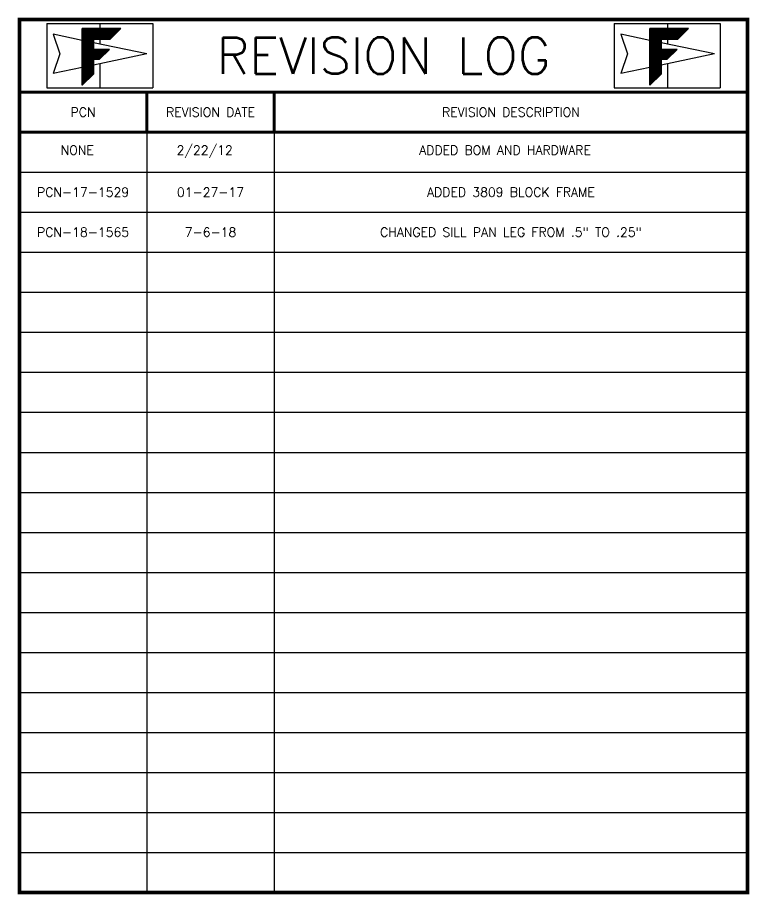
# Model space of a CAD drawing. Extents: x -7 to 79, y -106 to 76.
# Drawn here: x 24.3 to 44.4, y 8.53 to 32.63 of the extents above; entities that cross this region are included whole.
import ezdxf
from ezdxf.enums import TextEntityAlignment as Align

# ---------------------------------------------------------------- set-up
doc = ezdxf.new("R2010")
doc.units = 0
doc.header["$MEASUREMENT"] = 0
doc.layers.get('0').update_dxf_attribs({"linetype": 'CONTINUOUS'})
doc.layers.add('REVISION LOG', color=7, linetype='CONTINUOUS')
doc.styles.get("Standard").update_dxf_attribs({"font": 'simplex.shx'})

# ---------------------------------------------------------------- blocks, each defined once
blk = doc.blocks.new('*X4')
at = {"color": 0}
for p, q in [((7.2329, 10.2346), (7.4628, 10.4645)), ((7.2329, 10.2452), (7.4522, 10.4645)), ((7.2329, 10.2558), (7.4416, 10.4645)), ((7.2329, 10.2664), (7.431, 10.4645)), ((7.2329, 10.277), (7.4204, 10.4645)), ((7.2329, 10.2876), (7.4098, 10.4645)), ((7.2329, 10.2982), (7.3992, 10.4645)), ((7.2329, 10.3089), (7.3886, 10.4645)), ((7.2329, 10.3195), (7.378, 10.4645)), ((7.2329, 10.3301), (7.3674, 10.4645)), ((7.2329, 10.3407), (7.3568, 10.4645)), ((7.2329, 10.3513), (7.3462, 10.4645)), ((7.2329, 10.3619), (7.3356, 10.4645)), ((7.2329, 10.3725), (7.325, 10.4645)), ((7.2329, 10.3831), (7.3143, 10.4645)), ((7.2329, 10.3937), (7.3037, 10.4645)), ((7.2329, 10.4043), (7.2931, 10.4645)), ((7.2329, 10.4149), (7.2825, 10.4645)), ((7.2329, 10.4255), (7.2719, 10.4645)), ((7.2329, 10.4361), (7.2613, 10.4645)), ((7.2329, 10.4467), (7.2507, 10.4645)), ((7.2329, 10.4573), (7.2401, 10.4645)), ((7.3549, 10.3369), (7.2329, 10.4589)), ((7.3549, 10.3263), (7.2329, 10.4483)), ((7.3549, 10.3157), (7.2329, 10.4377)), ((7.3549, 10.3051), (7.2329, 10.4271)), ((7.3549, 10.2945), (7.2329, 10.4164)), ((7.3549, 10.3475), (7.2379, 10.4645)), ((7.3646, 10.3484), (7.2485, 10.4645)), ((7.3752, 10.3484), (7.2591, 10.4645)), ((7.3858, 10.3484), (7.2697, 10.4645)), ((7.3965, 10.3484), (7.2803, 10.4645)), ((7.4071, 10.3484), (7.2909, 10.4645)), ((7.4177, 10.3484), (7.3015, 10.4645)), ((7.4283, 10.3484), (7.3122, 10.4645)), ((7.4389, 10.3484), (7.3228, 10.4645)), ((7.4495, 10.3484), (7.3334, 10.4645)), ((7.4601, 10.3484), (7.344, 10.4645)), ((7.4707, 10.3484), (7.3546, 10.4645)), ((7.3573, 10.3484), (7.4734, 10.4645)), ((7.4813, 10.3484), (7.3652, 10.4645)), ((7.3679, 10.3484), (7.4841, 10.4645)), ((7.4919, 10.3484), (7.3758, 10.4645)), ((7.3785, 10.3484), (7.4947, 10.4645)), ((7.5025, 10.3484), (7.3864, 10.4645)), ((7.3892, 10.3484), (7.5053, 10.4645)), ((7.5131, 10.3484), (7.397, 10.4645)), ((7.3998, 10.3484), (7.5159, 10.4645)), ((7.5237, 10.3484), (7.4076, 10.4645)), ((7.4104, 10.3484), (7.5265, 10.4645)), ((7.5343, 10.3484), (7.4182, 10.4645)), ((7.421, 10.3484), (7.5371, 10.4645)), ((7.5422, 10.3511), (7.4288, 10.4645)), ((7.4316, 10.3484), (7.5477, 10.4645)), ((7.5476, 10.3564), (7.4394, 10.4645)), ((7.4422, 10.3484), (7.5583, 10.4645)), ((7.5529, 10.3617), (7.45, 10.4645)), ((7.4528, 10.3484), (7.5689, 10.4645)), ((7.5582, 10.367), (7.4606, 10.4645)), ((7.4634, 10.3484), (7.5795, 10.4645)), ((7.5635, 10.3723), (7.4713, 10.4645)), ((7.474, 10.3484), (7.5901, 10.4645)), ((7.5688, 10.3776), (7.4819, 10.4645)), ((7.4846, 10.3484), (7.6007, 10.4645)), ((7.5741, 10.3829), (7.4925, 10.4645)), ((7.4952, 10.3484), (7.6113, 10.4645)), ((7.5794, 10.3882), (7.5031, 10.4645)), ((7.5058, 10.3484), (7.6219, 10.4645)), ((7.5847, 10.3935), (7.5137, 10.4645)), ((7.5164, 10.3484), (7.6325, 10.4645)), ((7.59, 10.3988), (7.5243, 10.4645)), ((7.527, 10.3484), (7.6432, 10.4645)), ((7.5953, 10.4041), (7.5349, 10.4645)), ((7.5376, 10.3484), (7.6538, 10.4645)), ((7.6006, 10.4094), (7.5455, 10.4645)), ((7.6059, 10.4147), (7.5561, 10.4645)), ((7.6112, 10.42), (7.5667, 10.4645)), ((7.6165, 10.4253), (7.5773, 10.4645)), ((7.6218, 10.4306), (7.5879, 10.4645)), ((7.6271, 10.4359), (7.5985, 10.4645)), ((7.6324, 10.4412), (7.6091, 10.4645)), ((7.6377, 10.4465), (7.6197, 10.4645)), ((7.643, 10.4519), (7.6304, 10.4645)), ((7.6483, 10.4572), (7.641, 10.4645)), ((7.6536, 10.4625), (7.6516, 10.4645)), ((7.3549, 10.2839), (7.2329, 10.4058)), ((7.3549, 10.2733), (7.2329, 10.3952)), ((7.3549, 10.2627), (7.2329, 10.3846)), ((7.3549, 10.2521), (7.2329, 10.374)), ((7.3549, 10.2415), (7.2329, 10.3634)), ((7.4404, 10.1454), (7.2329, 10.3528)), ((7.2329, 10.224), (7.3549, 10.3459)), ((7.4351, 10.1401), (7.2329, 10.3422)), ((7.2329, 10.2134), (7.3549, 10.3353)), ((7.4298, 10.1348), (7.2329, 10.3316)), ((7.2329, 10.2028), (7.3549, 10.3247)), ((7.4245, 10.1295), (7.2329, 10.321)), ((7.2329, 10.1922), (7.3549, 10.3141)), ((7.4159, 10.1274), (7.2329, 10.3104)), ((7.2329, 10.1816), (7.3549, 10.3035)), ((7.4053, 10.1274), (7.2329, 10.2998)), ((7.2329, 10.171), (7.3549, 10.2929)), ((7.3947, 10.1274), (7.2329, 10.2892)), ((7.2329, 10.1604), (7.3549, 10.2823)), ((7.3841, 10.1274), (7.2329, 10.2786)), ((7.2329, 10.1498), (7.3549, 10.2717)), ((7.3735, 10.1274), (7.2329, 10.268)), ((7.2329, 10.1391), (7.3549, 10.2611)), ((7.3629, 10.1274), (7.2329, 10.2574)), ((7.2329, 10.1285), (7.3549, 10.2505)), ((7.3549, 10.1248), (7.2329, 10.2467)), ((7.2329, 10.1179), (7.3549, 10.2399)), ((7.3549, 10.1142), (7.2329, 10.2361)), ((7.2329, 10.0119), (7.4571, 10.236)), ((7.2329, 10.0225), (7.4465, 10.236)), ((7.2329, 10.0331), (7.4359, 10.236)), ((7.2329, 10.0437), (7.4253, 10.236)), ((7.2329, 10.0543), (7.4147, 10.236)), ((7.2329, 10.0649), (7.4041, 10.236)), ((7.2329, 10.0755), (7.3935, 10.236)), ((7.2329, 10.0861), (7.3828, 10.236)), ((7.2329, 10.0967), (7.3722, 10.236)), ((7.2329, 10.1073), (7.3616, 10.236)), ((7.3549, 10.1036), (7.2329, 10.2255)), ((7.3591, 10.1274), (7.4677, 10.236)), ((7.4457, 10.1507), (7.3603, 10.236)), ((7.3697, 10.1274), (7.4783, 10.236)), ((7.451, 10.156), (7.3709, 10.236)), ((7.3803, 10.1274), (7.4889, 10.236)), ((7.4563, 10.1613), (7.3815, 10.236)), ((7.3909, 10.1274), (7.4995, 10.236)), ((7.4616, 10.1666), (7.3921, 10.236)), ((7.4015, 10.1274), (7.5101, 10.236)), ((7.4669, 10.1719), (7.4028, 10.236)), ((7.4121, 10.1274), (7.5207, 10.236)), ((7.4722, 10.1772), (7.4134, 10.236)), ((7.4775, 10.1825), (7.424, 10.236)), ((7.4828, 10.1878), (7.4346, 10.236)), ((7.4881, 10.1931), (7.4452, 10.236)), ((7.4934, 10.1984), (7.4558, 10.236)), ((7.4987, 10.2037), (7.4664, 10.236)), ((7.504, 10.209), (7.477, 10.236)), ((7.5093, 10.2143), (7.4876, 10.236)), ((7.5146, 10.2196), (7.4982, 10.236)), ((7.5199, 10.2249), (7.5088, 10.236)), ((7.5252, 10.2302), (7.5194, 10.236)), ((7.5305, 10.2355), (7.53, 10.236)), ((7.3549, 10.093), (7.2329, 10.2149)), ((7.3549, 10.0824), (7.2329, 10.2043)), ((7.3549, 10.0718), (7.2329, 10.1937)), ((7.3549, 10.0612), (7.2329, 10.1831)), ((7.3549, 10.0506), (7.2329, 10.1725)), ((7.3549, 10.0399), (7.2329, 10.1619)), ((7.3549, 10.0293), (7.2329, 10.1513)), ((7.3549, 10.0187), (7.2329, 10.1407)), ((7.3549, 10.0081), (7.2329, 10.1301)), ((7.2329, 10.0013), (7.3549, 10.1232)), ((7.3549, 9.9975), (7.2329, 10.1195)), ((7.2329, 9.9907), (7.3549, 10.1126)), ((7.3549, 9.9869), (7.2329, 10.1089)), ((7.2329, 9.98), (7.3549, 10.102)), ((7.3549, 9.9763), (7.2329, 10.0983)), ((7.2329, 9.9694), (7.3549, 10.0914)), ((7.3549, 9.9657), (7.2329, 10.0876)), ((7.2329, 9.9588), (7.3549, 10.0808)), ((7.3501, 9.9599), (7.2329, 10.077)), ((7.2329, 9.9482), (7.3549, 10.0702)), ((7.3448, 9.9546), (7.2329, 10.0664)), ((7.2329, 9.9376), (7.3549, 10.0596)), ((7.3395, 9.9493), (7.2329, 10.0558)), ((7.2329, 9.927), (7.3549, 10.049)), ((7.3342, 9.944), (7.2329, 10.0452)), ((7.2329, 9.9164), (7.3549, 10.0383)), ((7.3289, 9.9387), (7.2329, 10.0346)), ((7.2329, 9.9058), (7.3549, 10.0277)), ((7.3236, 9.9334), (7.2329, 10.024)), ((7.2329, 9.8952), (7.3549, 10.0171)), ((7.3183, 9.9281), (7.2329, 10.0134)), ((7.2329, 9.8846), (7.3549, 10.0065)), ((7.313, 9.9228), (7.2329, 10.0028)), ((7.2329, 9.874), (7.3549, 9.9959)), ((7.3077, 9.9175), (7.2329, 9.9922)), ((7.2329, 9.8634), (7.3549, 9.9853)), ((7.3024, 9.9122), (7.2329, 9.9816)), ((7.2329, 9.8528), (7.3549, 9.9747)), ((7.2971, 9.9069), (7.2329, 9.971)), ((7.2918, 9.9015), (7.2329, 9.9604)), ((7.2865, 9.8962), (7.2329, 9.9498)), ((7.2811, 9.8909), (7.2329, 9.9392)), ((7.2758, 9.8856), (7.2329, 9.9285)), ((7.2705, 9.8803), (7.2329, 9.9179)), ((7.2652, 9.875), (7.2329, 9.9073)), ((7.2599, 9.8697), (7.2329, 9.8967)), ((7.2546, 9.8644), (7.2329, 9.8861)), ((7.2493, 9.8591), (7.2329, 9.8755)), ((7.244, 9.8538), (7.2329, 9.8649)), ((7.2387, 9.8485), (7.2329, 9.8543)), ((7.2334, 9.8432), (7.2329, 9.8437))]:
    blk.add_line(p, q, dxfattribs=at)

msp = doc.modelspace()

# ---------------------------------------------------------------- linework, layer by layer
at = {"layer": 'REVISION LOG', "color": 151}
for p, q in [((25.104, 32.468), (25.104, 30.698)), ((25.104, 32.468), (28.015, 32.468)), ((26.56, 32.468), (26.56, 32.33)), ((28.015, 32.468), (28.015, 30.698)), ((40.693, 32.468), (43.604, 32.468)), ((40.693, 32.468), (40.693, 30.698)), ((42.149, 32.468), (42.149, 32.33)), ((43.604, 32.468), (43.604, 30.698)), ((26.56, 32.039), (26.56, 31.905)), ((42.149, 32.039), (42.149, 31.905)), ((26.56, 31.36), (26.56, 30.698)), ((42.149, 31.36), (42.149, 30.698)), ((25.104, 30.698), (28.015, 30.698)), ((40.693, 30.698), (43.604, 30.698))]:
    msp.add_line(p, q, dxfattribs=at)
at = {"layer": 'REVISION LOG', "color": 1}
for p, q in [((26.082, 32.006), (25.283, 32.174)), ((25.283, 32.174), (25.463, 31.633)), ((40.872, 32.174), (41.052, 31.633)), ((41.671, 32.006), (40.872, 32.174)), ((27.856, 31.633), (26.387, 31.942)), ((43.445, 31.633), (41.976, 31.942)), ((25.463, 31.633), (25.283, 31.091)), ((27.856, 31.633), (26.387, 31.324)), ((41.052, 31.633), (40.872, 31.091)), ((43.445, 31.633), (41.976, 31.324)), ((26.082, 31.259), (25.283, 31.091)), ((41.671, 31.259), (40.872, 31.091))]:
    msp.add_line(p, q, dxfattribs=at)
at = {"layer": 'REVISION LOG'}
for p, q in [((31.354, 30.583), (31.354, 8.583)), ((27.854, 29.483), (27.854, 8.583)), ((24.354, 28.383), (44.354, 28.383)), ((24.354, 27.283), (44.354, 27.283)), ((24.354, 26.183), (44.354, 26.183)), ((24.354, 25.083), (44.354, 25.083)), ((24.354, 23.983), (44.354, 23.983)), ((24.354, 22.883), (44.354, 22.883)), ((24.354, 21.783), (44.354, 21.783)), ((24.354, 20.683), (44.354, 20.683)), ((24.354, 19.583), (44.354, 19.583)), ((24.354, 18.483), (44.354, 18.483)), ((24.354, 17.383), (44.354, 17.383)), ((24.354, 16.283), (44.354, 16.283)), ((24.354, 15.183), (44.354, 15.183)), ((24.354, 14.083), (44.354, 14.083)), ((24.354, 12.983), (44.354, 12.983)), ((24.354, 11.883), (44.354, 11.883)), ((24.354, 10.783), (44.354, 10.783)), ((24.354, 9.683), (44.354, 9.683))]:
    msp.add_line(p, q, dxfattribs=at)
at = {"layer": 'REVISION LOG', "const_width": 0.1}
msp.add_lwpolyline([(44.354, 8.583), (44.354, 32.583), (24.354, 32.583), (24.354, 8.583), (44.354, 8.583), (44.354, 8.583)], close=True, dxfattribs=at)
at = {"layer": 'REVISION LOG', "color": 151}
for points in [[(26.387, 31.08), (26.387, 31.487), (26.556, 31.487), (26.387, 31.487), (26.387, 31.08), (26.082, 30.775), (26.082, 32.33), (27.139, 32.33), (26.848, 32.039), (26.387, 32.039), (26.387, 31.758), (26.827, 31.758), (26.387, 31.758), (26.387, 32.039), (26.848, 32.039), (27.139, 32.33), (26.082, 32.33), (26.082, 30.775), (26.387, 31.08), (26.387, 31.487), (26.556, 31.487), (26.827, 31.758), (26.387, 31.758), (26.387, 32.039), (26.848, 32.039), (27.139, 32.33), (26.082, 32.33), (26.082, 30.775)], [(41.976, 31.08), (41.976, 31.487), (42.144, 31.487), (41.976, 31.487), (41.976, 31.08), (41.671, 30.775), (41.671, 32.33), (42.728, 32.33), (42.437, 32.039), (41.976, 32.039), (41.976, 31.758), (42.416, 31.758), (41.976, 31.758), (41.976, 32.039), (42.437, 32.039), (42.728, 32.33), (41.671, 32.33), (41.671, 30.775), (41.976, 31.08), (41.976, 31.487), (42.144, 31.487), (42.416, 31.758), (41.976, 31.758), (41.976, 32.039), (42.437, 32.039), (42.728, 32.33), (41.671, 32.33), (41.671, 30.775)]]:
    msp.add_lwpolyline(points, close=True, dxfattribs=at)
at = {"layer": 'REVISION LOG', "const_width": 0.08}
for points in [[(24.354, 30.583), (44.354, 30.583)], [(27.854, 30.583), (27.854, 29.483)], [(31.354, 30.583), (31.354, 29.483)], [(24.354, 29.483), (44.354, 29.483)]]:
    msp.add_lwpolyline(points, dxfattribs=at)

# ---------------------------------------------------------------- block references
at = {"layer": 'REVISION LOG', "color": 151, "xscale": 2.5, "yscale": 2.5, "zscale": 2.5}
for p in [(8, 6.168), (23.588, 6.168)]:
    msp.add_blockref('*X4', p, dxfattribs=at)

# ---------------------------------------------------------------- texts
at = {"layer": 'REVISION LOG'}
for s, height, p in [('REVISION LOG', 1, (34.354, 31.583)), ('PCN', 0.25, (26.104, 30.033)), ('REVISION DATE', 0.25, (29.604, 30.033)), ('REVISION DESCRIPTION', 0.25, (37.854, 30.033)), ('2/22/12', 0.25, (29.443, 28.989)), ('NONE', 0.25, (25.943, 28.989)), ('ADDED BOM AND HARDWARE', 0.25, (37.693, 28.989)), ('PCN-17-1529', 0.25, (26.104, 27.833)), ('01-27-17', 0.25, (29.604, 27.833)), ('ADDED 3809 BLOCK FRAME', 0.25, (37.854, 27.833)), ('PCN-18-1565', 0.25, (26.104, 26.733)), ('7-6-18', 0.25, (29.604, 26.733)), ('CHANGED SILL PAN LEG FROM .5" TO .25"', 0.25, (37.854, 26.733))]:
    msp.add_text(s, height=height, dxfattribs=at).set_placement(p, align=Align.MIDDLE_CENTER)

doc.saveas('drawing.dxf')
